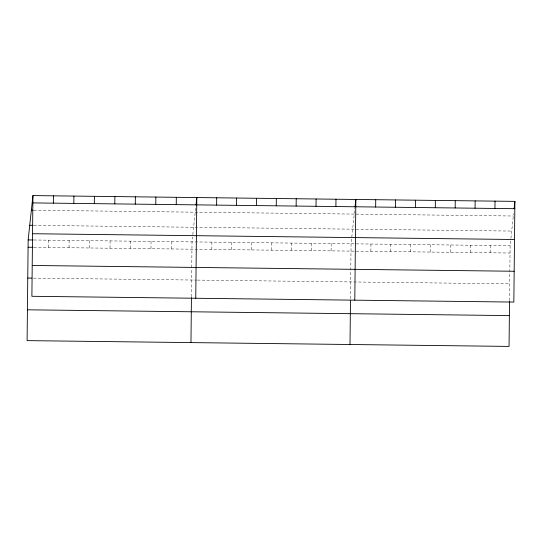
<?xml version="1.0" encoding="UTF-8"?>
<svg xmlns="http://www.w3.org/2000/svg" width="542" height="542" viewBox="0 0 542 542"><rect width="100%" height="100%" fill="white"/><g stroke="black" fill="none" stroke-linecap="round" stroke-linejoin="round"><path stroke-width="0.41" stroke-dasharray="2.71 2.03" d="M48.563 247.484L48.638 240.167M69.044 247.728L69.119 240.418M89.525 247.972L89.606 240.662M110.012 248.222L110.087 240.905M130.493 248.466L130.568 241.156M150.974 248.71L151.055 241.4M171.462 248.961L171.536 241.644M191.448 296.731L191.739 268.365M191.753 267.531L192.017 241.888L192.545 237.017M211.82 249.442L211.902 242.132M231.705 249.679L231.78 242.369M251.583 249.923L251.664 242.606M271.467 250.16L271.542 242.843M291.345 250.397L291.42 243.087M311.223 250.634L311.304 243.324M331.108 250.871L331.182 243.561M350.491 298.642L351.067 243.798L354.976 207.593M370.87 251.352L370.945 244.035M390.748 251.59L390.823 244.279M410.626 251.827L410.707 244.517M430.511 252.071L430.585 244.754M450.388 252.308L450.47 244.991M470.273 252.545L470.348 245.235M490.151 252.782L490.225 245.472M509.534 300.553L510.11 245.709L510.639 240.831M192.81 234.578L195.757 207.308M510.903 238.392L513.586 213.568M33.821 210.249L513.321 216.007M33.834 225.343L511.689 231.075M33.889 239.991L510.11 245.709M33.814 247.308L510.036 253.019M33.489 278.127L196.59 280.085M197.417 280.092L509.71 283.839"/><path stroke-width="0.81" d="M32.947 195.587L31.89 296.291L513.843 302.077L514.9 201.373L32.947 195.587L28.157 239.923L27.1 340.627L509.053 346.413L509.527 301.386M53.353 203.148L53.428 195.831M73.834 203.392L73.908 196.082M94.322 203.643L94.396 196.326M114.802 203.887L114.877 196.57M135.283 204.131L135.358 196.821M155.771 204.375L155.845 197.064M176.252 204.625L176.326 197.308M190.967 342.591L191.434 297.572M195.757 298.256L196.807 197.559L196.021 204.869M216.617 205.106L216.692 197.796M236.495 205.343L236.569 198.033M256.373 205.587L256.454 198.27M276.257 205.825L276.332 198.507M296.135 206.062L296.217 198.751M316.02 206.299L316.094 198.989M335.898 206.543L335.972 199.226M350.01 344.502L350.471 300.315M354.8 300.166L355.857 199.463L355.064 206.78M375.66 207.017L375.735 199.707M395.538 207.254L395.619 199.944M415.423 207.491L415.497 200.181M435.301 207.735L435.375 200.418M455.178 207.972L455.26 200.655M475.063 208.209L475.138 200.899M494.941 208.446L495.022 201.136M514.107 208.69L514.9 201.373M32.872 202.904L514.825 208.69M31.361 210.221L33.001 210.242M29.735 225.296L33.015 225.33M32.547 233.724L514.5 239.503M28.157 239.923L33.069 239.984M28.076 247.24L32.994 247.294M32.215 265.472L514.168 271.257M27.757 278.053L31.849 278.107M27.425 309.807L509.378 315.593"/></g></svg>
